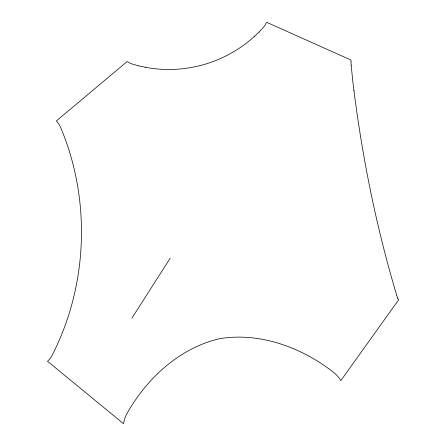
<?xml version="1.0" encoding="UTF-8"?>
<svg xmlns="http://www.w3.org/2000/svg" width="446" height="446" viewBox="0 0 446 446"><rect width="100%" height="100%" fill="white"/><g stroke="black" fill="none" stroke-linecap="round" stroke-linejoin="round"><path stroke-width="0.67" d="M131.921 318.132L170.143 258.256M259.093 32.028L264.567 25.968L266.608 22.3L350.996 60.037L350.991 61.52M254.187 36.555C225.096 63.198 183.914 74.789 145.195 67.218M138.65 65.913L130.823 63.594L127.166 61.531L56.352 120.961L57.685 122.438A163.23 26.604 -87.9 0 1 59.993 126.012C91.397 198.944 88.191 286.048 51.502 356.471A163.225 26.604 -87.9 0 1 48.937 359.866L47.505 361.243L123.497 423.7L124.205 420.511A172.563 61.955 -11.2 0 1 126.329 414.685C146.043 379.061 179.158 348.064 219.588 338.676C260.531 331.919 302.979 347.925 334.795 373.33A172.569 61.955 -11.2 0 1 338.977 377.901L340.856 380.577L398.495 300.052L397.921 298.686M396.723 295.302C376.669 228.441 362.749 159.785 353.934 90.555M352.647 79.884L351.169 65.105M145.296 67.184A610.524 84.74 -15.7 0 1 138.734 65.885M259.059 32.04A610.329 84.723 -15.7 0 1 254.148 36.566M351.186 65.188A157.182 5.536 78.8 0 1 351.002 61.576M353.985 90.8A438.145 15.437 78.8 0 1 352.691 80.107M397.949 298.809A157.193 5.547 78.8 0 1 396.756 295.486"/></g></svg>
